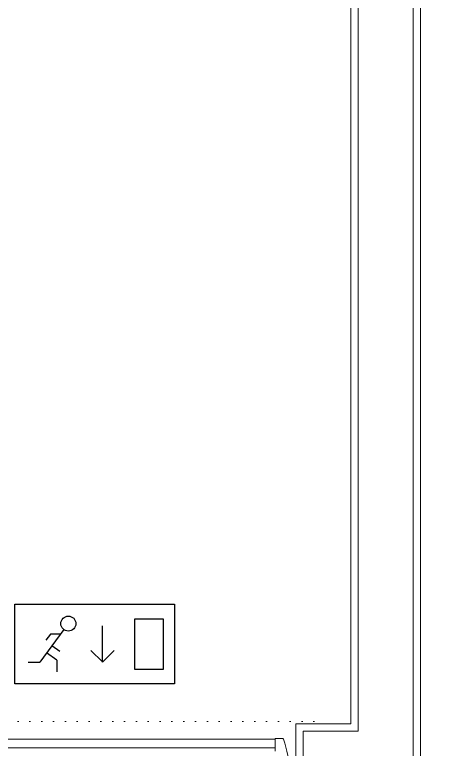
# Model space of a CAD drawing. Extents: x -2012 to 34975, y -1043 to 8321.
# Drawn here: x 10567.2 to 10688.4, y 752.5 to 952.9 of the extents above; entities that cross this region are included whole.
import ezdxf

# ---------------------------------------------------------------- set-up
doc = ezdxf.new("R2010")
doc.units = 0
doc.header["$LTSCALE"] = 25
doc.linetypes.add('DOT2', pattern=[0.125, 0, -0.125])
doc.layers.get('0').update_dxf_attribs({"color": 9, "lineweight": 9})
for name, color, linetype, lineweight in [('00', 9, 'Continuous', 9), ('07', 9, 'Continuous', 9), ('14', 9, 'Continuous', 9), ('E-1x8 W ACİL ÇIKIŞ ARMATÜRÜ (TİP3)', 7, 'Continuous', 30)]:
    doc.layers.add(name, color=color, linetype=linetype, lineweight=lineweight)

# ---------------------------------------------------------------- blocks, each defined once
blk = doc.blocks.new('p-yng-01')
at = {"ltscale": 2}
for p, q in [((10.49, 12.39), (12.53, 12.39)), ((12.53, 8.93), (12.53, 12.39)), ((12.53, 12.21), (107.47, 12.21)), ((12.53, 9.87), (107.47, 9.87))]:
    blk.add_line(p, q, dxfattribs=at)
at = {"linetype": 'DOT2'}
blk.add_lwpolyline([(2, 17), (118, 17)], dxfattribs=at)
at = {"ltscale": 2}
for centre, radius, start, end in [((45.73, 0.95), 37.22, 162.3802, 176.4723), ((10.49, 12.15), 0.247, 90, 162.3802)]:
    blk.add_arc(centre, radius, start, end, dxfattribs=at)
blk = doc.blocks.new('100_1x8 W ACİL ÇIKIŞ ARMATÜRÜ (TİP3)')
at = {"layer": 'E-1x8 W ACİL ÇIKIŞ ARMATÜRÜ (TİP3)', "color": 4}
for p, q in [((-3.4, 0), (-3.4, 3.4)), ((-3.4, 3.4), (3.4, 3.4)), ((3.4, 3.4), (3.4, 0)), ((3.4, 0), (-3.4, 0))]:
    blk.add_line(p, q, dxfattribs=at)
at = {"layer": 'E-1x8 W ACİL ÇIKIŞ ARMATÜRÜ (TİP3)', "color": 1}
for p, q in [((-1.305, 2.317), (-2.331, 0.937)), ((0.34, 0.934), (0.34, 2.476)), ((-1.882, 2.125), (-2.072, 1.87)), ((-1.448, 2.125), (-1.882, 2.125)), ((-1.484, 1.378), (-1.818, 1.627)), ((-1.608, 1.01), (-2.039, 1.33)), ((-0.16, 1.422), (0.335, 0.939)), ((0.34, 0.934), (0.84, 1.422)), ((-1.608, 1.01), (-1.608, 0.516)), ((-2.821, 0.937), (-2.331, 0.937))]:
    blk.add_line(p, q, dxfattribs=at)
blk.add_lwpolyline([(1.715, 2.777), (2.92, 2.777), (2.92, 0.623), (1.715, 0.623)], close=True, dxfattribs=at)
blk.add_circle((-1.115, 2.574), 0.32, dxfattribs=at)

msp = doc.modelspace()

# ---------------------------------------------------------------- linework, layer by layer
at = {"layer": '00'}
msp.add_lwpolyline([(10645.84, 757.5), (10660.84, 757.5), (10660.84, 1012.5), (10675.84, 1012.5), (10675.84, 392.5), (10660.84, 392.5), (10660.84, 742.5), (10645.84, 742.5), (10645.84, 757.5), (10660.84, 757.5)], dxfattribs=at)
at = {"layer": '14'}
msp.add_lwpolyline([(11458.84, 1335.5), (11027.84, 1335.5), (11027.84, 1075.5), (10677.84, 1075.5), (10677.84, 1010.5), (10677.84, 1010.5), (10677.84, 394.5), (10677.84, 394.5), (10677.84, 334.5), (11393.84, 334.5), (11393.84, 394.5), (11458.84, 394.5), (11458.84, 1010.5), (11393.84, 1010.5), (11393.84, 1094.5), (11458.84, 1094.5)], close=True, dxfattribs=at)
msp.add_lwpolyline([(10593.84, 334.5), (10593.84, 394.5), (10658.84, 394.5), (10658.84, 740.5), (10643.84, 740.5), (10643.84, 759.5), (10658.84, 759.5), (10658.84, 1010.5)], dxfattribs=at)

# ---------------------------------------------------------------- block references
at = {"layer": '07', "xscale": -1}
msp.add_blockref('p-yng-01', (10650.8, 743.08), dxfattribs=at)
at = {"layer": 'E-1x8 W ACİL ÇIKIŞ ARMATÜRÜ (TİP3)', "xscale": 6.4, "yscale": 6.4, "zscale": 6.4}
msp.add_blockref('100_1x8 W ACİL ÇIKIŞ ARMATÜRÜ (TİP3)', (10589.01, 770.35), dxfattribs=at)

doc.saveas('drawing.dxf')
